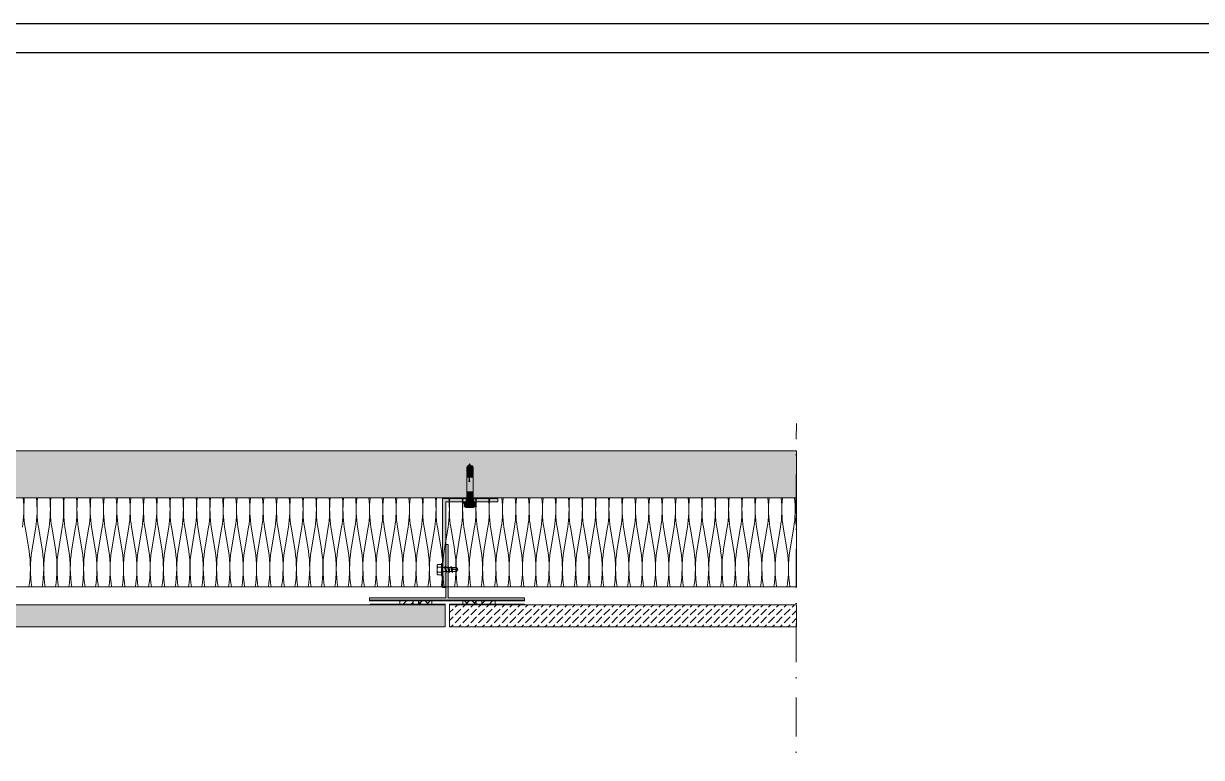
# Model space of a CAD drawing. Extents: x -106882 to -43002, y 22119 to 47619.
# Drawn here: x -85352 to -74724, y 41000 to 47619 of the extents above; entities that cross this region are included whole.
import ezdxf

# ---------------------------------------------------------------- set-up
doc = ezdxf.new("R2010")
doc.units = 0
doc.header["$MEASUREMENT"] = 0
doc.linetypes.add('Dot & Dashed', pattern=[670.277762, 352.777767, -176.388884, 0, -141.111112])
for name, color, linetype, lineweight, true_color in [('2D - Ogólne_Pen_No__2', 7, 'Continuous', 15, 0x7f7f7f), ('2D Drafting - General_Pen_No__141', 7, 'Continuous', 0, 0xe8e8e8), ('2D Drafting - General_Pen_No__2', 7, 'Continuous', 15, 0x7f7f7f), ('2D Drafting - General_Pen_No__5', 7, 'Continuous', 25, 0x40a5ff), ('2D Drafting - General_Pen_No__61', 7, 'Continuous', 20, 0x6a6a6a), ('2D Drafting - General_Pen_No__81', 7, 'Continuous', 20, 0x6a6a6a)]:
    doc.layers.add(name, color=color, linetype=linetype, lineweight=lineweight, true_color=true_color)
doc.layers.add('2D Drafting - General_Pen_No__101', color=8, linetype='Continuous', lineweight=13)
doc.layers.add('2D Drafting - General_Pen_No__121', color=255, linetype='Continuous', lineweight=0)
pattern_1 = [(45, (0, 0), (-70.71068, 70.71068), [75, -25]), (45, (7e-15, 70.71), (-70.71068, 70.71068), [75, -25])]
pattern_2 = [(45, (0, 0), (-35.35534, 35.35534), []), (135, (0, 0), (35.35534, 35.35534), [])]

# ---------------------------------------------------------------- blocks, each defined once
blk = doc.blocks.new('*X8')
at = {"layer": '2D Drafting - General_Pen_No__61', "linetype": 'Continuous'}
for p, q in [((-85338, 43076), (-85302, 42863)), ((-85242, 43076), (-85278, 42863)), ((-85218, 43076), (-85182, 42863)), ((-85122, 43076), (-85158, 42863)), ((-85098, 43076), (-85062, 42863)), ((-85002, 43076), (-85038, 42863)), ((-84978, 43076), (-84942, 42863)), ((-84882, 43076), (-84918, 42863)), ((-84858, 43076), (-84822, 42863)), ((-84762, 43076), (-84798, 42863)), ((-84738, 43076), (-84702, 42863)), ((-84642, 43076), (-84678, 42863)), ((-84618, 43076), (-84582, 42863)), ((-84522, 43076), (-84558, 42863)), ((-84498, 43076), (-84462, 42863)), ((-84402, 43076), (-84438, 42863)), ((-84378, 43076), (-84342, 42863)), ((-84282, 43076), (-84318, 42863)), ((-84258, 43076), (-84222, 42863)), ((-84162, 43076), (-84198, 42863)), ((-84138, 43076), (-84102, 42863)), ((-84042, 43076), (-84078, 42863)), ((-84018, 43076), (-83982, 42863)), ((-83922, 43076), (-83958, 42863)), ((-83898, 43076), (-83862, 42863)), ((-83802, 43076), (-83838, 42863)), ((-83778, 43076), (-83742, 42863)), ((-83682, 43076), (-83718, 42863)), ((-83658, 43076), (-83622, 42863)), ((-83562, 43076), (-83598, 42863)), ((-83538, 43076), (-83502, 42863)), ((-83442, 43076), (-83478, 42863)), ((-83418, 43076), (-83382, 42863)), ((-83322, 43076), (-83358, 42863)), ((-83298, 43076), (-83262, 42863)), ((-83202, 43076), (-83238, 42863)), ((-83178, 43076), (-83142, 42863)), ((-83082, 43076), (-83118, 42863)), ((-83058, 43076), (-83022, 42863)), ((-82962, 43076), (-82998, 42863)), ((-82938, 43076), (-82902, 42863)), ((-82842, 43076), (-82878, 42863)), ((-82818, 43076), (-82782, 42863)), ((-82722, 43076), (-82758, 42863)), ((-82698, 43076), (-82662, 42863)), ((-82602, 43076), (-82638, 42863)), ((-82578, 43076), (-82542, 42863)), ((-82482, 43076), (-82518, 42863)), ((-82458, 43076), (-82422, 42863)), ((-82362, 43076), (-82398, 42863)), ((-82338, 43076), (-82302, 42863)), ((-82242, 43076), (-82278, 42863)), ((-82218, 43076), (-82182, 42863)), ((-82122, 43076), (-82158, 42863)), ((-82098, 43076), (-82062, 42863)), ((-82002, 43076), (-82038, 42863)), ((-81978, 43076), (-81942, 42863)), ((-81882, 43076), (-81918, 42863)), ((-81858, 43076), (-81822, 42863)), ((-81762, 43076), (-81798, 42863)), ((-81738, 43076), (-81702, 42863)), ((-81642, 43076), (-81678, 42863)), ((-81618, 43076), (-81582, 42863)), ((-81522, 43076), (-81558, 42863)), ((-81498, 43076), (-81462, 42863)), ((-81402, 43076), (-81438, 42863)), ((-81378, 43076), (-81342, 42863)), ((-81282, 43076), (-81318, 42863)), ((-81258, 43076), (-81222, 42863)), ((-81162, 43076), (-81198, 42863)), ((-81138, 43076), (-81102, 42863)), ((-81042, 43076), (-81078, 42863)), ((-81018, 43076), (-80982, 42863)), ((-80922, 43076), (-80958, 42863)), ((-80898, 43076), (-80862, 42863)), ((-80802, 43076), (-80838, 42863)), ((-80778, 43076), (-80742, 42863)), ((-80682, 43076), (-80718, 42863)), ((-80658, 43076), (-80622, 42863)), ((-80562, 43076), (-80598, 42863)), ((-80538, 43076), (-80502, 42863)), ((-80442, 43076), (-80478, 42863)), ((-80418, 43076), (-80382, 42863)), ((-80322, 43076), (-80358, 42863)), ((-80298, 43076), (-80262, 42863)), ((-80202, 43076), (-80238, 42863)), ((-80178, 43076), (-80142, 42863)), ((-80082, 43076), (-80118, 42863)), ((-80058, 43076), (-80022, 42863)), ((-79962, 43076), (-79998, 42863)), ((-79938, 43076), (-79902, 42863)), ((-79842, 43076), (-79878, 42863)), ((-79818, 43076), (-79782, 42863)), ((-79722, 43076), (-79758, 42863)), ((-79698, 43076), (-79662, 42863)), ((-79602, 43076), (-79638, 42863)), ((-79578, 43076), (-79542, 42863)), ((-79482, 43076), (-79518, 42863)), ((-79458, 43076), (-79422, 42863)), ((-79362, 43076), (-79398, 42863)), ((-79338, 43076), (-79302, 42863)), ((-79242, 43076), (-79278, 42863)), ((-79218, 43076), (-79182, 42863)), ((-79122, 43076), (-79158, 42863)), ((-79098, 43076), (-79062, 42863)), ((-79002, 43076), (-79038, 42863)), ((-78978, 43076), (-78942, 42863)), ((-78882, 43076), (-78918, 42863)), ((-78858, 43076), (-78822, 42863)), ((-78762, 43076), (-78798, 42863)), ((-78738, 43076), (-78702, 42863)), ((-78642, 43076), (-78678, 42863)), ((-78618, 43076), (-78582, 42863)), ((-78522, 43076), (-78558, 42863)), ((-78498, 43076), (-78462, 42863)), ((-78402, 43076), (-78438, 42863))]:
    blk.add_line(p, q, dxfattribs=at)
for centre, start_param, end_param in [((-85410, 43235), 4.068888, 5.121655), ((-85290, 43235), 1.16153, 2.214297), ((-85290, 43235), 4.068888, 5.121655), ((-85170, 43235), 1.16153, 2.214297), ((-85170, 43235), 4.068888, 5.121655), ((-85050, 43235), 1.16153, 2.214297), ((-85050, 43235), 4.068888, 5.121655), ((-84930, 43235), 1.16153, 2.214297), ((-84930, 43235), 4.068888, 5.121655), ((-84810, 43235), 1.16153, 2.214297), ((-84810, 43235), 4.068888, 5.121655), ((-84690, 43235), 1.16153, 2.214297), ((-84690, 43235), 4.068888, 5.121655), ((-84570, 43235), 1.16153, 2.214297), ((-84570, 43235), 4.068888, 5.121655), ((-84450, 43235), 1.16153, 2.214297), ((-84450, 43235), 4.068888, 5.121655), ((-84330, 43235), 1.16153, 2.214297), ((-84330, 43235), 4.068888, 5.121655), ((-84210, 43235), 1.16153, 2.214297), ((-84210, 43235), 4.068888, 5.121655), ((-84090, 43235), 1.16153, 2.214297), ((-84090, 43235), 4.068888, 5.121655), ((-83970, 43235), 1.16153, 2.214297), ((-83970, 43235), 4.068888, 5.121655), ((-83850, 43235), 1.16153, 2.214297), ((-83850, 43235), 4.068888, 5.121655), ((-83730, 43235), 1.16153, 2.214297), ((-83730, 43235), 4.068888, 5.121655), ((-83610, 43235), 1.16153, 2.214297), ((-83610, 43235), 4.068888, 5.121655), ((-83490, 43235), 1.16153, 2.214297), ((-83490, 43235), 4.068888, 5.121655), ((-83370, 43235), 1.16153, 2.214297), ((-83370, 43235), 4.068888, 5.121655), ((-83250, 43235), 1.16153, 2.214297), ((-83250, 43235), 4.068888, 5.121655), ((-83130, 43235), 1.16153, 2.214297), ((-83130, 43235), 4.068888, 5.121655), ((-83010, 43235), 1.16153, 2.214297), ((-83010, 43235), 4.068888, 5.121655), ((-82890, 43235), 1.16153, 2.214297), ((-82890, 43235), 4.068888, 5.121655), ((-82770, 43235), 1.16153, 2.214297), ((-82770, 43235), 4.068888, 5.121655), ((-82650, 43235), 1.16153, 2.214297), ((-82650, 43235), 4.068888, 5.121655), ((-82530, 43235), 1.16153, 2.214297), ((-82530, 43235), 4.068888, 5.121655), ((-82410, 43235), 1.16153, 2.214297), ((-82410, 43235), 4.068888, 5.121655), ((-82290, 43235), 1.16153, 2.214297), ((-82290, 43235), 4.068888, 5.121655), ((-82170, 43235), 1.16153, 2.214297), ((-82170, 43235), 4.068888, 5.121655), ((-82050, 43235), 1.16153, 2.214297), ((-82050, 43235), 4.068888, 5.121655), ((-81930, 43235), 1.16153, 2.214297), ((-81930, 43235), 4.068888, 5.121655), ((-81810, 43235), 1.16153, 2.214297), ((-81810, 43235), 4.068888, 5.121655), ((-81690, 43235), 1.16153, 2.214297), ((-81690, 43235), 4.068888, 5.121655), ((-81570, 43235), 1.16153, 2.214297), ((-81570, 43235), 4.068888, 5.121655), ((-81450, 43235), 1.16153, 2.214297), ((-81450, 43235), 4.068888, 5.121655), ((-81330, 43235), 1.16153, 2.214297), ((-81330, 43235), 4.068888, 5.121655), ((-81210, 43235), 1.16153, 2.214297), ((-81210, 43235), 4.068888, 5.121655), ((-81090, 43235), 1.16153, 2.214297), ((-81090, 43235), 4.068888, 5.121655), ((-80970, 43235), 1.16153, 2.214297), ((-80970, 43235), 4.068888, 5.121655), ((-80850, 43235), 1.16153, 2.214297), ((-80850, 43235), 4.068888, 5.121655), ((-80730, 43235), 1.16153, 2.214297), ((-80730, 43235), 4.068888, 5.121655), ((-80610, 43235), 1.16153, 2.214297), ((-80610, 43235), 4.068888, 5.121655), ((-80490, 43235), 1.16153, 2.214297), ((-80490, 43235), 4.068888, 5.121655), ((-80370, 43235), 1.16153, 2.214297), ((-80370, 43235), 4.068888, 5.121655), ((-80250, 43235), 1.16153, 2.214297), ((-80250, 43235), 4.068888, 5.121655), ((-80130, 43235), 1.16153, 2.214297), ((-80130, 43235), 4.068888, 5.121655), ((-80010, 43235), 1.16153, 2.214297), ((-80010, 43235), 4.068888, 5.121655), ((-79890, 43235), 1.16153, 2.214297), ((-79890, 43235), 4.068888, 5.121655), ((-79770, 43235), 1.16153, 2.214297), ((-79770, 43235), 4.068888, 5.121655), ((-79650, 43235), 1.16153, 2.214297), ((-79650, 43235), 4.068888, 5.121655), ((-79530, 43235), 1.16153, 2.214297), ((-79530, 43235), 4.068888, 5.121655), ((-79410, 43235), 1.16153, 2.214297), ((-79410, 43235), 4.068888, 5.121655), ((-79290, 43235), 1.16153, 2.214297), ((-79290, 43235), 4.068888, 5.121655), ((-79170, 43235), 1.16153, 2.214297), ((-79170, 43235), 4.068888, 5.121655), ((-79050, 43235), 1.16153, 2.214297), ((-79050, 43235), 4.068888, 5.121655), ((-78930, 43235), 1.16153, 2.214297), ((-78930, 43235), 4.068888, 5.121655), ((-78810, 43235), 1.16153, 2.214297), ((-78810, 43235), 4.068888, 5.121655), ((-78690, 43235), 1.16153, 2.214297), ((-78690, 43235), 4.068888, 5.121655), ((-78570, 43235), 1.16153, 2.214297), ((-78570, 43235), 4.068888, 5.121655), ((-78450, 43235), 1.16153, 2.214297), ((-78450, 43235), 4.068888, 5.121655), ((-78330, 43235), 1.16153, 2.181212), ((-85350, 42704), 4.039533, 5.35589), ((-85230, 42704), 0.927295, 2.243652), ((-85230, 42704), 4.039533, 5.35589), ((-85110, 42704), 0.927295, 2.243652), ((-85110, 42704), 4.039533, 5.35589), ((-84990, 42704), 0.927295, 2.243652), ((-84990, 42704), 4.039533, 5.35589), ((-84870, 42704), 0.927295, 2.243652), ((-84870, 42704), 4.039533, 5.35589), ((-84750, 42704), 0.927295, 2.243652), ((-84750, 42704), 4.039533, 5.35589), ((-84630, 42704), 0.927295, 2.243652), ((-84630, 42704), 4.039533, 5.35589), ((-84510, 42704), 0.927295, 2.243652), ((-84510, 42704), 4.039533, 5.35589), ((-84390, 42704), 0.927295, 2.243652), ((-84390, 42704), 4.039533, 5.35589), ((-84270, 42704), 0.927295, 2.243652), ((-84270, 42704), 4.039533, 5.35589), ((-84150, 42704), 0.927295, 2.243652), ((-84150, 42704), 4.039533, 5.35589), ((-84030, 42704), 0.927295, 2.243652), ((-84030, 42704), 4.039533, 5.35589), ((-83910, 42704), 0.927295, 2.243652), ((-83910, 42704), 4.039533, 5.35589), ((-83790, 42704), 0.927295, 2.243652), ((-83790, 42704), 4.039533, 5.35589), ((-83670, 42704), 0.927295, 2.243652), ((-83670, 42704), 4.039533, 5.35589), ((-83550, 42704), 0.927295, 2.243652), ((-83550, 42704), 4.039533, 5.35589), ((-83430, 42704), 0.927295, 2.243652), ((-83430, 42704), 4.039533, 5.35589), ((-83310, 42704), 0.927295, 2.243652), ((-83310, 42704), 4.039533, 5.35589), ((-83190, 42704), 0.927295, 2.243652), ((-83190, 42704), 4.039533, 5.35589), ((-83070, 42704), 0.927295, 2.243652), ((-83070, 42704), 4.039533, 5.35589), ((-82950, 42704), 0.927295, 2.243652), ((-82950, 42704), 4.039533, 5.35589), ((-82830, 42704), 0.927295, 2.243652), ((-82830, 42704), 4.039533, 5.35589), ((-82710, 42704), 0.927295, 2.243652), ((-82710, 42704), 4.039533, 5.35589), ((-82590, 42704), 0.927295, 2.243652), ((-82590, 42704), 4.039533, 5.35589), ((-82470, 42704), 0.927295, 2.243652), ((-82470, 42704), 4.039533, 5.35589), ((-82350, 42704), 0.927295, 2.243652), ((-82350, 42704), 4.039533, 5.35589), ((-82230, 42704), 0.927295, 2.243652), ((-82230, 42704), 4.039533, 5.35589), ((-82110, 42704), 0.927295, 2.243652), ((-82110, 42704), 4.039533, 5.35589), ((-81990, 42704), 0.927295, 2.243652), ((-81990, 42704), 4.039533, 5.35589), ((-81870, 42704), 0.927295, 2.243652), ((-81870, 42704), 4.039533, 5.35589), ((-81750, 42704), 0.927295, 2.243652), ((-81750, 42704), 4.039533, 5.35589), ((-81630, 42704), 0.927295, 2.243652), ((-81630, 42704), 4.039533, 5.35589), ((-81510, 42704), 0.927295, 2.243652), ((-81510, 42704), 4.039533, 5.35589), ((-81390, 42704), 0.927295, 2.243652), ((-81390, 42704), 4.039533, 5.35589), ((-81270, 42704), 0.927295, 2.243652), ((-81270, 42704), 4.039533, 5.35589), ((-81150, 42704), 0.927295, 2.243652), ((-81150, 42704), 4.039533, 5.35589), ((-81030, 42704), 0.927295, 2.243652), ((-81030, 42704), 4.039533, 5.35589), ((-80910, 42704), 0.927295, 2.243652), ((-80910, 42704), 4.039533, 5.35589), ((-80790, 42704), 0.927295, 2.243652), ((-80790, 42704), 4.039533, 5.35589), ((-80670, 42704), 0.927295, 2.243652), ((-80670, 42704), 4.039533, 5.35589), ((-80550, 42704), 0.927295, 2.243652), ((-80550, 42704), 4.039533, 5.35589), ((-80430, 42704), 0.927295, 2.243652), ((-80430, 42704), 4.039533, 5.35589), ((-80310, 42704), 0.927295, 2.243652), ((-80310, 42704), 4.039533, 5.35589), ((-80190, 42704), 0.927295, 2.243652), ((-80190, 42704), 4.039533, 5.35589), ((-80070, 42704), 0.927295, 2.243652), ((-80070, 42704), 4.039533, 5.35589), ((-79950, 42704), 0.927295, 2.243652), ((-79950, 42704), 4.039533, 5.35589), ((-79830, 42704), 0.927295, 2.243652), ((-79830, 42704), 4.039533, 5.35589), ((-79710, 42704), 0.927295, 2.243652), ((-79710, 42704), 4.039533, 5.35589), ((-79590, 42704), 0.927295, 2.243652), ((-79590, 42704), 4.039533, 5.35589), ((-79470, 42704), 0.927295, 2.243652), ((-79470, 42704), 4.039533, 5.35589), ((-79350, 42704), 0.927295, 2.243652), ((-79350, 42704), 4.039533, 5.35589), ((-79230, 42704), 0.927295, 2.243652), ((-79230, 42704), 4.039533, 5.35589), ((-79110, 42704), 0.927295, 2.243652), ((-79110, 42704), 4.039533, 5.35589), ((-78990, 42704), 0.927295, 2.243652), ((-78990, 42704), 4.039533, 5.35589), ((-78870, 42704), 0.927295, 2.243652), ((-78870, 42704), 4.039533, 5.35589), ((-78750, 42704), 0.927295, 2.243652), ((-78750, 42704), 4.039533, 5.35589), ((-78630, 42704), 0.927295, 2.243652), ((-78630, 42704), 4.039533, 5.35589), ((-78510, 42704), 0.927295, 2.243652), ((-78510, 42704), 4.039533, 5.35589), ((-78390, 42704), 0.927295, 2.243652)]:
    blk.add_ellipse(centre, major_axis=(0, 265), ratio=0.226067, start_param=start_param, end_param=end_param, dxfattribs=at)
blk = doc.blocks.new('Fill_4')
at = {"layer": '2D Drafting - General_Pen_No__2', "linetype": 'Continuous'}
for p, q in [((-78379, 43341), (-95411, 43341)), ((-78379, 42539), (-78379, 43341)), ((-95411, 42539), (-78379, 42539))]:
    blk.add_line(p, q, dxfattribs=at)
at = {"layer": '2D Drafting - General_Pen_No__61', "linetype": 'Continuous'}
blk.add_blockref('*X8', (0, 0), dxfattribs=at)

msp = doc.modelspace()

# ---------------------------------------------------------------- hatches: boundary and pattern name
at = {"layer": '2D Drafting - General_Pen_No__101', "linetype": 'Continuous'}
for points in [[(-82231.86, 42418.76), (-82231.86, 42412.97), (-80831.86, 42412.97), (-80831.86, 42418.76)], [(-82223.55, 42377.18), (-81547.7, 42377.18), (-81547.7, 42382.97), (-82223.55, 42382.97)], [(-81507.7, 42377.18), (-80831.86, 42377.18), (-80831.86, 42382.97), (-81507.7, 42382.97)]]:
    msp.add_hatch(color=256, dxfattribs=at).paths.add_polyline_path(points, flags=0)
at = {"layer": '2D Drafting - General_Pen_No__121', "linetype": 'Continuous'}
for points in [[(-81329.48, 43629.63), (-81336.62, 43617.25), (-81352.53, 43617.25), (-81345.39, 43629.63)], [(-81336.62, 43606.89), (-81352.53, 43606.89), (-81352.53, 43617.25), (-81336.62, 43617.25)], [(-81349.58, 43606.89), (-81336.62, 43606.89), (-81330.88, 43599.45), (-81352.53, 43599.45), (-81349.58, 43603.2)], [(-81352.53, 43599.45), (-81330.88, 43599.45), (-81330.88, 43589.1), (-81352.53, 43589.1)], [(-81349.58, 43589.1), (-81330.88, 43589.1), (-81336.62, 43581.66), (-81352.53, 43581.66), (-81349.58, 43585.4)], [(-81352.53, 43581.66), (-81336.62, 43581.66), (-81336.62, 43571.3), (-81352.53, 43571.3)], [(-81326.1, 43648.36), (-81315.29, 43629.63), (-81336.91, 43629.63)], [(-81326.52, 43629.63), (-81333.67, 43617.25), (-81336.62, 43617.25), (-81329.48, 43629.63)], [(-81336.62, 43606.89), (-81336.62, 43617.25), (-81333.67, 43617.25), (-81333.67, 43606.89)], [(-81330.88, 43599.45), (-81336.62, 43606.89), (-81333.67, 43606.89), (-81327.92, 43599.45)], [(-81327.92, 43589.1), (-81333.67, 43581.66), (-81336.62, 43581.66), (-81330.88, 43589.1)], [(-81333.67, 43581.66), (-81333.67, 43571.3), (-81336.62, 43571.3), (-81336.62, 43581.66)], [(-81303.33, 43629.63), (-81296.18, 43617.25), (-81333.67, 43617.25), (-81326.52, 43629.63)], [(-81296.18, 43606.89), (-81333.67, 43606.89), (-81333.67, 43617.25), (-81296.18, 43617.25)], [(-81299.14, 43606.89), (-81299.14, 43603.2), (-81296.18, 43599.45), (-81327.92, 43599.45), (-81333.67, 43606.89)], [(-81299.14, 43589.1), (-81299.14, 43585.4), (-81296.18, 43581.66), (-81333.67, 43581.66), (-81327.92, 43589.1)], [(-81296.18, 43581.66), (-81296.18, 43571.3), (-81333.67, 43571.3), (-81333.67, 43581.66)], [(-81330.88, 43589.1), (-81330.88, 43599.45), (-81327.92, 43599.45), (-81327.92, 43589.1)], [(-81296.18, 43599.45), (-81296.18, 43589.1), (-81327.92, 43589.1), (-81327.92, 43599.45)], [(-81330.88, 43563.86), (-81352.53, 43563.86), (-81349.58, 43567.6), (-81349.58, 43571.3), (-81336.62, 43571.3)], [(-81352.53, 43563.86), (-81330.88, 43563.86), (-81330.88, 43553.5), (-81352.53, 43553.5)], [(-81349.58, 43553.5), (-81330.88, 43553.5), (-81336.62, 43546.06), (-81352.53, 43546.06), (-81349.58, 43549.81)], [(-81352.53, 43546.06), (-81336.62, 43546.06), (-81336.62, 43535.71), (-81352.53, 43535.71)], [(-81349.58, 43535.71), (-81336.62, 43535.71), (-81330.88, 43528.27), (-81352.53, 43528.27), (-81349.58, 43532.01)], [(-81296.18, 43393.85), (-81352.53, 43393.85), (-81352.53, 43528.27), (-81330.88, 43528.27), (-81330.88, 43494.96, 5.47504318), (-81327.92, 43494.96), (-81327.92, 43528.27), (-81296.18, 43528.27)], [(-81333.67, 43571.3), (-81327.92, 43563.86), (-81330.88, 43563.86), (-81336.62, 43571.3)], [(-81327.92, 43553.5), (-81333.67, 43546.06), (-81336.62, 43546.06), (-81330.88, 43553.5)], [(-81336.62, 43535.71), (-81336.62, 43546.06), (-81333.67, 43546.06), (-81333.67, 43535.71)], [(-81330.88, 43528.27), (-81336.62, 43535.71), (-81333.67, 43535.71), (-81327.92, 43528.27)], [(-81299.14, 43571.3), (-81299.14, 43567.6), (-81296.18, 43563.86), (-81327.92, 43563.86), (-81333.67, 43571.3)], [(-81299.14, 43553.5), (-81299.14, 43549.81), (-81296.18, 43546.06), (-81333.67, 43546.06), (-81327.92, 43553.5)], [(-81296.18, 43535.71), (-81333.67, 43535.71), (-81333.67, 43546.06), (-81296.18, 43546.06)], [(-81299.14, 43535.71), (-81299.14, 43532.01), (-81296.18, 43528.27), (-81327.92, 43528.27), (-81333.67, 43535.71)], [(-81327.92, 43528.27), (-81327.92, 43494.96, -5.47504318), (-81330.88, 43494.96), (-81330.88, 43528.27)], [(-81330.88, 43553.5), (-81330.88, 43563.86), (-81327.92, 43563.86), (-81327.92, 43553.5)], [(-81296.18, 43553.5), (-81327.92, 43553.5), (-81327.92, 43563.86), (-81296.18, 43563.86)], [(-81294.93, 43392.6), (-81353.78, 43392.6), (-81352.53, 43393.85), (-81296.18, 43393.85)], [(-81294.93, 43342.86), (-81353.78, 43342.86), (-81353.78, 43392.6), (-81294.93, 43392.6)], [(-81326.2, 43303.76), (-81270.28, 43303.76), (-81270.28, 43294.44), (-81326.2, 43294.44), (-81382.12, 43294.44), (-81382.12, 43303.76)], [(-81349.11, 43294.44), (-81349.11, 43260.27, -0.41956007), (-81372.41, 43260.27), (-81372.41, 43294.44)], [(-81326.2, 43255.99, 0.09242403), (-81303.29, 43260.27, 0.201281), (-81291.64, 43255.38), (-81360.76, 43255.38, 0.201281), (-81349.11, 43260.27, 0.09242403)], [(-81289.62, 43337.27), (-81359.19, 43337.27), (-81359.19, 43337.45), (-81353.78, 43342.86), (-81295.03, 43342.86), (-81289.62, 43337.45)], [(-81289.62, 43333.76), (-81322.32, 43333.76), (-81359.19, 43333.76), (-81359.19, 43337.27), (-81289.62, 43337.27)], [(-81289.52, 43303.76), (-81326.2, 43303.76), (-81359.19, 43303.76), (-81359.19, 43333.76), (-81323.27, 43333.76), (-81289.52, 43333.76)], [(-81289.52, 43333.76), (-81289.52, 43303.76), (-81326.2, 43303.76), (-81359.19, 43303.76), (-81359.19, 43333.76), (-81322.32, 43333.76)], [(-81303.29, 43294.44), (-81303.29, 43260.27, -0.09242403), (-81326.2, 43255.99, -0.09242403), (-81349.11, 43260.27), (-81349.11, 43294.44), (-81326.2, 43294.44)], [(-81279.99, 43294.44), (-81279.99, 43260.27, -0.41956007), (-81303.29, 43260.27), (-81303.29, 43294.44)]]:
    msp.add_hatch(color=256, dxfattribs=at).paths.add_polyline_path(points, flags=0)
at = {"layer": '2D Drafting - General_Pen_No__141', "linetype": 'Continuous'}
for points in [[(-81541.86, 42712.88), (-81541.86, 43303.76), (-81382.12, 43303.76), (-81359.19, 43303.76), (-81359.19, 43333.76), (-81571.86, 43333.76), (-81571.86, 42750.16), (-81571.86, 42712.88), (-81553.32, 42712.88), (-81551.13, 42721.08), (-81542.93, 42712.88)], [(-81071.86, 43333.76), (-81289.52, 43333.76), (-81289.52, 43303.76), (-81071.86, 43303.76)], [(-81541.86, 42918.76), (-81541.86, 42712.88), (-81525.48, 42712.88), (-81523.29, 42721.08), (-81521.86, 42719.65), (-81521.86, 42918.76)], [(-81541.86, 42438.76), (-82231.86, 42438.76), (-82231.86, 42418.76), (-80831.86, 42418.76), (-80831.86, 42438.76), (-81521.86, 42438.76), (-81521.86, 42675.6), (-81532.94, 42675.6), (-81536.74, 42667.4), (-81541.86, 42673.76)], [(-81571.86, 42533.76), (-81541.86, 42533.76), (-81541.86, 42673.76), (-81543.34, 42675.6), (-81571.86, 42675.6), (-81571.86, 42638.32)]]:
    msp.add_hatch(color=256, dxfattribs=at).paths.add_polyline_path(points, flags=0)
at = {"layer": '2D Drafting - General_Pen_No__2', "linetype": 'Continuous'}
h = msp.add_hatch(dxfattribs=at)
h.set_pattern_fill('Grid_5x5_Diagonal', color=256, style=0, pattern_type=2)
h.set_pattern_definition(pattern_2)
h.paths.add_polyline_path([(-81787.7, 42412.97), (-81787.7, 42382.97), (-81667.7, 42382.97), (-81667.7, 42412.97)], flags=0)
h = msp.add_hatch(dxfattribs=at)
h.set_pattern_fill('Grid_5x5_Diagonal', color=256, style=0, pattern_type=2)
h.set_pattern_definition(pattern_2)
h.paths.add_polyline_path([(-81267.7, 42412.97), (-81267.7, 42382.97), (-81387.7, 42382.97), (-81387.7, 42412.97)], flags=0)
at = {"layer": '2D Drafting - General_Pen_No__5', "linetype": 'Continuous'}
h = msp.add_hatch(dxfattribs=at)
h.set_pattern_fill('Beton', color=256, style=0, pattern_type=2)
h.set_pattern_definition(pattern_1)
h.paths.add_polyline_path([(-81957.7, 42412.97), (-81957.7, 42382.97), (-81837.7, 42382.97), (-81837.7, 42412.97)], flags=0)
h = msp.add_hatch(dxfattribs=at)
h.set_pattern_fill('Beton', color=256, style=0, pattern_type=2)
h.set_pattern_definition(pattern_1)
h.paths.add_polyline_path([(-81097.7, 42412.97), (-81097.7, 42382.97), (-81217.7, 42382.97), (-81217.7, 42412.97)], flags=0)
at = {"layer": '2D Drafting - General_Pen_No__81', "linetype": 'Continuous'}
h = msp.add_hatch(dxfattribs=at)
h.set_pattern_fill('Solid___Dashed', color=256, style=0, pattern_type=2)
h.set_pattern_definition([(45, (0, 0), (-70.71068, 70.71068), []), (45, (-35.36, 35.36), (-70.71068, 70.71068), [75, -25])])
h.paths.add_polyline_path([(-95411.3, 43340.6), (-95411.3, 43764.66), (-78379.33, 43764.66), (-78379.33, 43340.6), (-90521.63, 43340.6), (-90625.77, 43340.6), (-91176.06, 43340.6), (-91273.41, 43340.6)], flags=0)
msp.add_hatch(color=256, dxfattribs=at).paths.add_polyline_path([(-81071.86, 43333.76), (-81071.86, 43340.6), (-81571.86, 43340.6), (-81571.86, 43333.76)], flags=0)
h = msp.add_hatch(dxfattribs=at)
h.set_pattern_fill('Beton', color=256, style=0, pattern_type=2)
h.set_pattern_definition(pattern_1)
h.paths.add_polyline_path([(-93527.7, 42177.18), (-93527.7, 42377.18), (-81547.7, 42377.18), (-81547.7, 42177.18)], flags=0)
h = msp.add_hatch(dxfattribs=at)
h.set_pattern_fill('Beton', color=256, style=0, pattern_type=2)
h.set_pattern_definition(pattern_1)
h.paths.add_polyline_path([(-81507.7, 42177.18), (-81507.7, 42377.18), (-78377.77, 42377.18), (-78377.77, 42177.18)], flags=0)

# ---------------------------------------------------------------- linework, layer by layer
at = {"layer": '2D - Ogólne_Pen_No__2', "linetype": 'Continuous'}
for p, q in [((-81345.39, 43629.63), (-81352.53, 43617.25)), ((-81352.53, 43617.25), (-81296.18, 43617.25)), ((-81352.53, 43617.25), (-81352.53, 43606.89)), ((-81352.53, 43606.89), (-81296.18, 43606.89)), ((-81349.58, 43603.2), (-81352.53, 43599.45)), ((-81352.53, 43599.45), (-81296.18, 43599.45)), ((-81352.53, 43599.45), (-81352.53, 43589.1)), ((-81352.53, 43589.1), (-81296.18, 43589.1)), ((-81352.53, 43589.1), (-81349.58, 43589.1)), ((-81349.58, 43585.4), (-81352.53, 43581.66)), ((-81352.53, 43581.66), (-81296.18, 43581.66)), ((-81352.53, 43581.66), (-81352.53, 43571.3)), ((-81349.58, 43606.89), (-81349.58, 43603.2)), ((-81349.58, 43589.1), (-81349.58, 43585.4)), ((-81345.39, 43629.63), (-81303.33, 43629.63)), ((-81336.91, 43629.63), (-81326.1, 43648.36)), ((-81329.48, 43629.63), (-81336.62, 43617.25)), ((-81336.62, 43617.25), (-81336.62, 43606.89)), ((-81336.62, 43606.89), (-81330.88, 43599.45)), ((-81330.88, 43589.1), (-81336.62, 43581.66)), ((-81336.62, 43581.66), (-81336.62, 43571.3)), ((-81326.52, 43629.63), (-81333.67, 43617.25)), ((-81333.67, 43617.25), (-81333.67, 43606.89)), ((-81333.67, 43606.89), (-81327.92, 43599.45)), ((-81327.92, 43589.1), (-81333.67, 43581.66)), ((-81333.67, 43581.66), (-81333.67, 43571.3)), ((-81330.88, 43599.45), (-81330.88, 43589.1)), ((-81327.92, 43599.45), (-81327.92, 43589.1)), ((-81315.29, 43629.63), (-81326.1, 43648.36)), ((-81303.33, 43629.63), (-81296.18, 43617.25)), ((-81299.14, 43606.89), (-81299.14, 43603.2)), ((-81299.14, 43603.2), (-81296.18, 43599.45)), ((-81296.18, 43589.1), (-81299.14, 43589.1)), ((-81299.14, 43589.1), (-81299.14, 43585.4)), ((-81299.14, 43585.4), (-81296.18, 43581.66)), ((-81296.18, 43617.25), (-81296.18, 43606.89)), ((-81296.18, 43599.45), (-81296.18, 43589.1)), ((-81296.18, 43581.66), (-81296.18, 43571.3)), ((-81352.53, 43571.3), (-81296.18, 43571.3)), ((-81352.53, 43571.3), (-81349.58, 43571.3)), ((-81349.58, 43567.6), (-81352.53, 43563.86)), ((-81352.53, 43563.86), (-81296.18, 43563.86)), ((-81352.53, 43563.86), (-81352.53, 43553.5)), ((-81352.53, 43553.5), (-81296.18, 43553.5)), ((-81352.53, 43553.5), (-81349.58, 43553.5)), ((-81349.58, 43549.81), (-81352.53, 43546.06)), ((-81352.53, 43546.06), (-81296.18, 43546.06)), ((-81352.53, 43546.06), (-81352.53, 43535.71)), ((-81352.53, 43535.71), (-81296.18, 43535.71)), ((-81352.53, 43535.71), (-81349.58, 43535.71)), ((-81349.58, 43532.01), (-81352.53, 43528.27)), ((-81352.53, 43528.27), (-81296.18, 43528.27)), ((-81352.53, 43528.27), (-81352.53, 43393.85)), ((-81349.58, 43571.3), (-81349.58, 43567.6)), ((-81349.58, 43553.5), (-81349.58, 43549.81)), ((-81349.58, 43535.71), (-81349.58, 43532.01)), ((-81336.62, 43571.3), (-81330.88, 43563.86)), ((-81330.88, 43553.5), (-81336.62, 43546.06)), ((-81336.62, 43546.06), (-81336.62, 43535.71)), ((-81336.62, 43535.71), (-81330.88, 43528.27)), ((-81333.67, 43571.3), (-81327.92, 43563.86)), ((-81327.92, 43553.5), (-81333.67, 43546.06)), ((-81333.67, 43546.06), (-81333.67, 43535.71)), ((-81333.67, 43535.71), (-81327.92, 43528.27)), ((-81330.88, 43563.86), (-81330.88, 43553.5)), ((-81330.88, 43528.27), (-81330.88, 43494.96)), ((-81327.92, 43563.86), (-81327.92, 43553.5)), ((-81327.92, 43528.27), (-81327.92, 43494.96)), ((-81296.18, 43571.3), (-81299.14, 43571.3)), ((-81299.14, 43571.3), (-81299.14, 43567.6)), ((-81299.14, 43567.6), (-81296.18, 43563.86)), ((-81296.18, 43553.5), (-81299.14, 43553.5)), ((-81299.14, 43553.5), (-81299.14, 43549.81)), ((-81299.14, 43549.81), (-81296.18, 43546.06)), ((-81299.14, 43535.71), (-81299.14, 43532.01)), ((-81296.18, 43535.71), (-81299.14, 43535.71)), ((-81299.14, 43532.01), (-81296.18, 43528.27)), ((-81296.18, 43563.86), (-81296.18, 43553.5)), ((-81296.18, 43546.06), (-81296.18, 43535.71)), ((-81296.18, 43528.27), (-81296.18, 43393.85)), ((-81352.53, 43393.85), (-81353.78, 43392.6)), ((-81353.78, 43392.6), (-81294.93, 43392.6)), ((-81353.78, 43392.6), (-81353.78, 43342.86)), ((-81296.18, 43393.85), (-81352.53, 43393.85)), ((-81296.18, 43393.85), (-81294.93, 43392.6)), ((-81294.93, 43392.6), (-81294.93, 43342.86)), ((-81353.78, 43342.86), (-81359.19, 43337.45)), ((-81359.19, 43337.45), (-81359.19, 43333.76)), ((-81359.19, 43333.76), (-81322.32, 43333.76)), ((-81353.78, 43342.86), (-81294.93, 43342.86)), ((-81289.62, 43333.76), (-81323.37, 43333.76)), ((-81289.62, 43303.76), (-81323.37, 43303.76)), ((-81289.52, 43333.76), (-81323.27, 43333.76)), ((-81295.03, 43342.86), (-81289.62, 43337.45)), ((-81294.93, 43342.86), (-81289.52, 43337.45)), ((-81289.62, 43337.45), (-81289.62, 43333.76)), ((-81289.62, 43307.45), (-81289.62, 43303.76)), ((-81289.52, 43337.45), (-81289.52, 43333.76))]:
    msp.add_line(p, q, dxfattribs=at)
msp.add_arc((-81329.4, 43491.04), 4.18, 110.701612, 69.298388, dxfattribs=at)
at = {"layer": '2D Drafting - General_Pen_No__2', "linetype": 'Dot & Dashed'}
msp.add_line((-78393.73, 27110.02), (-78379.33, 44011.68), dxfattribs=at)
at = {"layer": '2D Drafting - General_Pen_No__2', "linetype": 'Continuous'}
for p, q in [((-81571.86, 43333.76), (-81571.86, 42533.76)), ((-81571.86, 43333.76), (-81071.86, 43333.76)), ((-81541.86, 42533.76), (-81541.86, 43303.76)), ((-81071.86, 43303.76), (-81541.86, 43303.76)), ((-81382.12, 43303.76), (-81326.2, 43303.76)), ((-81382.12, 43294.44), (-81382.12, 43303.76)), ((-81326.2, 43294.44), (-81382.12, 43294.44)), ((-81372.41, 43260.27), (-81372.41, 43294.44)), ((-81291.64, 43255.38), (-81360.76, 43255.38)), ((-81359.19, 43303.76), (-81359.19, 43333.76)), ((-81349.11, 43260.27), (-81349.11, 43294.44)), ((-81270.28, 43303.76), (-81326.2, 43303.76)), ((-81326.2, 43294.44), (-81270.28, 43294.44)), ((-81303.29, 43260.27), (-81303.29, 43294.44)), ((-81289.52, 43303.76), (-81289.52, 43333.76)), ((-81279.99, 43260.27), (-81279.99, 43294.44)), ((-81270.28, 43294.44), (-81270.28, 43303.76)), ((-81071.86, 43333.76), (-81071.86, 43303.76)), ((-81541.86, 42438.76), (-81541.86, 42918.76)), ((-81521.86, 42918.76), (-81541.86, 42918.76)), ((-81521.86, 42438.76), (-81521.86, 42918.76)), ((-81620.24, 42728.8), (-81620.24, 42659.68)), ((-81615.35, 42740.45), (-81581.18, 42740.45)), ((-81581.18, 42750.16), (-81571.86, 42750.16)), ((-81581.18, 42694.24), (-81581.18, 42750.16)), ((-81571.86, 42750.16), (-81571.86, 42694.24)), ((-81615.35, 42717.15), (-81581.18, 42717.15)), ((-81615.35, 42671.33), (-81581.18, 42671.33)), ((-81615.35, 42648.03), (-81581.18, 42648.03)), ((-81581.18, 42694.24), (-81581.18, 42638.32)), ((-81581.18, 42638.32), (-81571.86, 42638.32)), ((-81571.86, 42712.88), (-81553.32, 42712.88)), ((-81571.86, 42638.32), (-81571.86, 42694.24)), ((-81571.86, 42675.6), (-81543.34, 42675.6)), ((-81553.32, 42712.88), (-81551.13, 42721.08)), ((-81553.32, 42712.88), (-81548.33, 42694.24)), ((-81551.13, 42721.08), (-81543.94, 42694.24)), ((-81551.13, 42721.08), (-81542.93, 42712.88)), ((-81543.34, 42675.6), (-81548.33, 42694.24)), ((-81536.74, 42667.4), (-81543.94, 42694.24)), ((-81536.74, 42667.4), (-81543.34, 42675.6)), ((-81542.93, 42712.88), (-81525.48, 42712.88)), ((-81542.93, 42712.88), (-81537.93, 42694.24)), ((-81532.94, 42675.6), (-81537.93, 42694.24)), ((-81532.94, 42675.6), (-81536.74, 42667.4)), ((-81532.94, 42675.6), (-81515.49, 42675.6)), ((-81525.48, 42712.88), (-81523.29, 42721.08)), ((-81525.48, 42712.88), (-81523.29, 42721.08)), ((-81487.24, 42712.88), (-81525.48, 42712.88)), ((-81525.48, 42712.88), (-81520.49, 42694.24)), ((-81525.48, 42712.88), (-81520.49, 42694.24)), ((-81523.29, 42721.08), (-81516.09, 42694.24)), ((-81523.29, 42721.08), (-81515.09, 42712.88)), ((-81523.29, 42721.08), (-81516.09, 42694.24)), ((-81523.29, 42721.08), (-81515.09, 42712.88)), ((-81515.49, 42675.6), (-81520.49, 42694.24)), ((-81515.49, 42675.6), (-81520.49, 42694.24)), ((-81508.9, 42667.4), (-81516.09, 42694.24)), ((-81508.9, 42667.4), (-81516.09, 42694.24)), ((-81508.9, 42667.4), (-81515.49, 42675.6)), ((-81508.9, 42667.4), (-81515.49, 42675.6)), ((-81477.26, 42675.6), (-81515.49, 42675.6)), ((-81515.09, 42712.88), (-81446.58, 42712.88)), ((-81515.09, 42712.88), (-81497.64, 42712.88)), ((-81515.09, 42712.88), (-81510.09, 42694.24)), ((-81515.09, 42712.88), (-81510.09, 42694.24)), ((-81505.1, 42675.6), (-81510.09, 42694.24)), ((-81505.1, 42675.6), (-81510.09, 42694.24)), ((-81505.1, 42675.6), (-81508.9, 42667.4)), ((-81505.1, 42675.6), (-81508.9, 42667.4)), ((-81505.1, 42675.6), (-81446.58, 42675.6)), ((-81505.1, 42675.6), (-81487.65, 42675.6)), ((-81497.64, 42712.88), (-81495.44, 42721.08)), ((-81497.64, 42712.88), (-81492.65, 42694.24)), ((-81495.44, 42721.08), (-81488.25, 42694.24)), ((-81495.44, 42721.08), (-81487.24, 42712.88)), ((-81487.65, 42675.6), (-81492.65, 42694.24)), ((-81488.63, 42704.87), (-81492.4, 42698.67)), ((-81492.4, 42698.67), (-81487.55, 42695.97)), ((-81446.58, 42712.88), (-81488.63, 42704.87)), ((-81481.06, 42667.4), (-81488.25, 42694.24)), ((-81481.06, 42667.4), (-81487.65, 42675.6)), ((-81487.55, 42695.97), (-81432.6, 42694.24)), ((-81487.24, 42712.88), (-81482.25, 42694.24)), ((-81477.26, 42675.6), (-81482.25, 42694.24)), ((-81477.26, 42675.6), (-81481.06, 42667.4)), ((-81446.58, 42712.88), (-81432.6, 42694.24)), ((-81446.58, 42675.6), (-81432.6, 42694.24)), ((-81571.86, 42533.76), (-81541.86, 42533.76)), ((-82231.86, 42418.76), (-82231.86, 42438.76)), ((-82231.86, 42438.76), (-81541.86, 42438.76)), ((-82231.86, 42418.76), (-80831.86, 42418.76)), ((-81837.7, 42412.97), (-81957.7, 42412.97)), ((-81957.7, 42412.97), (-81957.7, 42382.97)), ((-81837.7, 42412.97), (-81837.7, 42382.97)), ((-81521.86, 42438.76), (-80831.86, 42438.76)), ((-81217.7, 42412.97), (-81097.7, 42412.97)), ((-81217.7, 42412.97), (-81217.7, 42382.97)), ((-81097.7, 42412.97), (-81097.7, 42382.97)), ((-80831.86, 42418.76), (-80831.86, 42438.76)), ((-81957.7, 42382.97), (-81837.7, 42382.97)), ((-81097.7, 42382.97), (-81217.7, 42382.97))]:
    msp.add_line(p, q, dxfattribs=at)
at = {"layer": '2D Drafting - General_Pen_No__2', "linetype": 'Continuous', "flags": 128}
for points in [[(-95411.3, 43340.6), (-95411.3, 43764.66), (-78379.33, 43764.66), (-78379.33, 43340.6), (-90521.63, 43340.6), (-90625.77, 43340.6), (-91176.06, 43340.6), (-91273.41, 43340.6)], [(-81071.86, 43333.76), (-81071.86, 43340.6), (-81571.86, 43340.6), (-81571.86, 43333.76)], [(-81541.86, 42712.88), (-81541.86, 43303.76), (-81382.12, 43303.76), (-81359.19, 43303.76), (-81359.19, 43333.76), (-81571.86, 43333.76), (-81571.86, 42750.16), (-81571.86, 42712.88), (-81553.32, 42712.88), (-81551.13, 42721.08), (-81542.93, 42712.88)], [(-81071.86, 43333.76), (-81289.52, 43333.76), (-81289.52, 43303.76), (-81071.86, 43303.76)], [(-81541.86, 42918.76), (-81541.86, 42712.88), (-81525.48, 42712.88), (-81523.29, 42721.08), (-81521.86, 42719.65), (-81521.86, 42918.76)], [(-81541.86, 42438.76), (-82231.86, 42438.76), (-82231.86, 42418.76), (-80831.86, 42418.76), (-80831.86, 42438.76), (-81521.86, 42438.76), (-81521.86, 42675.6), (-81532.94, 42675.6), (-81536.74, 42667.4), (-81541.86, 42673.76)], [(-81571.86, 42533.76), (-81541.86, 42533.76), (-81541.86, 42673.76), (-81543.34, 42675.6), (-81571.86, 42675.6), (-81571.86, 42638.32)], [(-82231.86, 42418.76), (-82231.86, 42412.97), (-80831.86, 42412.97), (-80831.86, 42418.76)], [(-81957.7, 42412.97), (-81957.7, 42382.97), (-81837.7, 42382.97), (-81837.7, 42412.97)], [(-81787.7, 42412.97), (-81787.7, 42382.97), (-81667.7, 42382.97), (-81667.7, 42412.97)], [(-81267.7, 42412.97), (-81267.7, 42382.97), (-81387.7, 42382.97), (-81387.7, 42412.97)], [(-81097.7, 42412.97), (-81097.7, 42382.97), (-81217.7, 42382.97), (-81217.7, 42412.97)], [(-93527.7, 42177.18), (-93527.7, 42377.18), (-81547.7, 42377.18), (-81547.7, 42177.18)], [(-82223.55, 42377.18), (-81547.7, 42377.18), (-81547.7, 42382.97), (-82223.55, 42382.97)], [(-81507.7, 42377.18), (-80831.86, 42377.18), (-80831.86, 42382.97), (-81507.7, 42382.97)], [(-81507.7, 42177.18), (-81507.7, 42377.18), (-78377.77, 42377.18), (-78377.77, 42177.18)]]:
    msp.add_lwpolyline(points, close=True, dxfattribs=at)
at = {"layer": '2D Drafting - General_Pen_No__2', "linetype": 'Continuous'}
for centre, radius, start, end in [((-81360.76, 43271.7), 16.33, 224.478049, 315.521951), ((-81326.2, 43319.57), 63.58, 248.877979, 270), ((-81326.2, 43319.57), 63.58, 270, 291.122021), ((-81291.64, 43271.7), 16.33, 224.478049, 315.521951), ((-81603.91, 42728.8), 16.33, 134.478049, 225.521951), ((-81603.91, 42659.68), 16.33, 134.478049, 225.521951), ((-81556.04, 42694.24), 63.58, 158.877979, 180), ((-81556.04, 42694.24), 63.58, 180, 201.122021)]:
    msp.add_arc(centre, radius, start, end, dxfattribs=at)
at = {"layer": '2D Drafting - General_Pen_No__5', "linetype": 'Continuous'}
for p, q in [((-98337.23, 47618.89), (-43002.35, 47618.89)), ((-98077.59, 47359.25), (-43261.99, 47359.25))]:
    msp.add_line(p, q, dxfattribs=at)

# ---------------------------------------------------------------- block references
at = {"layer": '2D Drafting - General_Pen_No__61', "linetype": 'Continuous'}
msp.add_blockref('Fill_4', (0, 0), dxfattribs=at)

doc.saveas('drawing.dxf')
